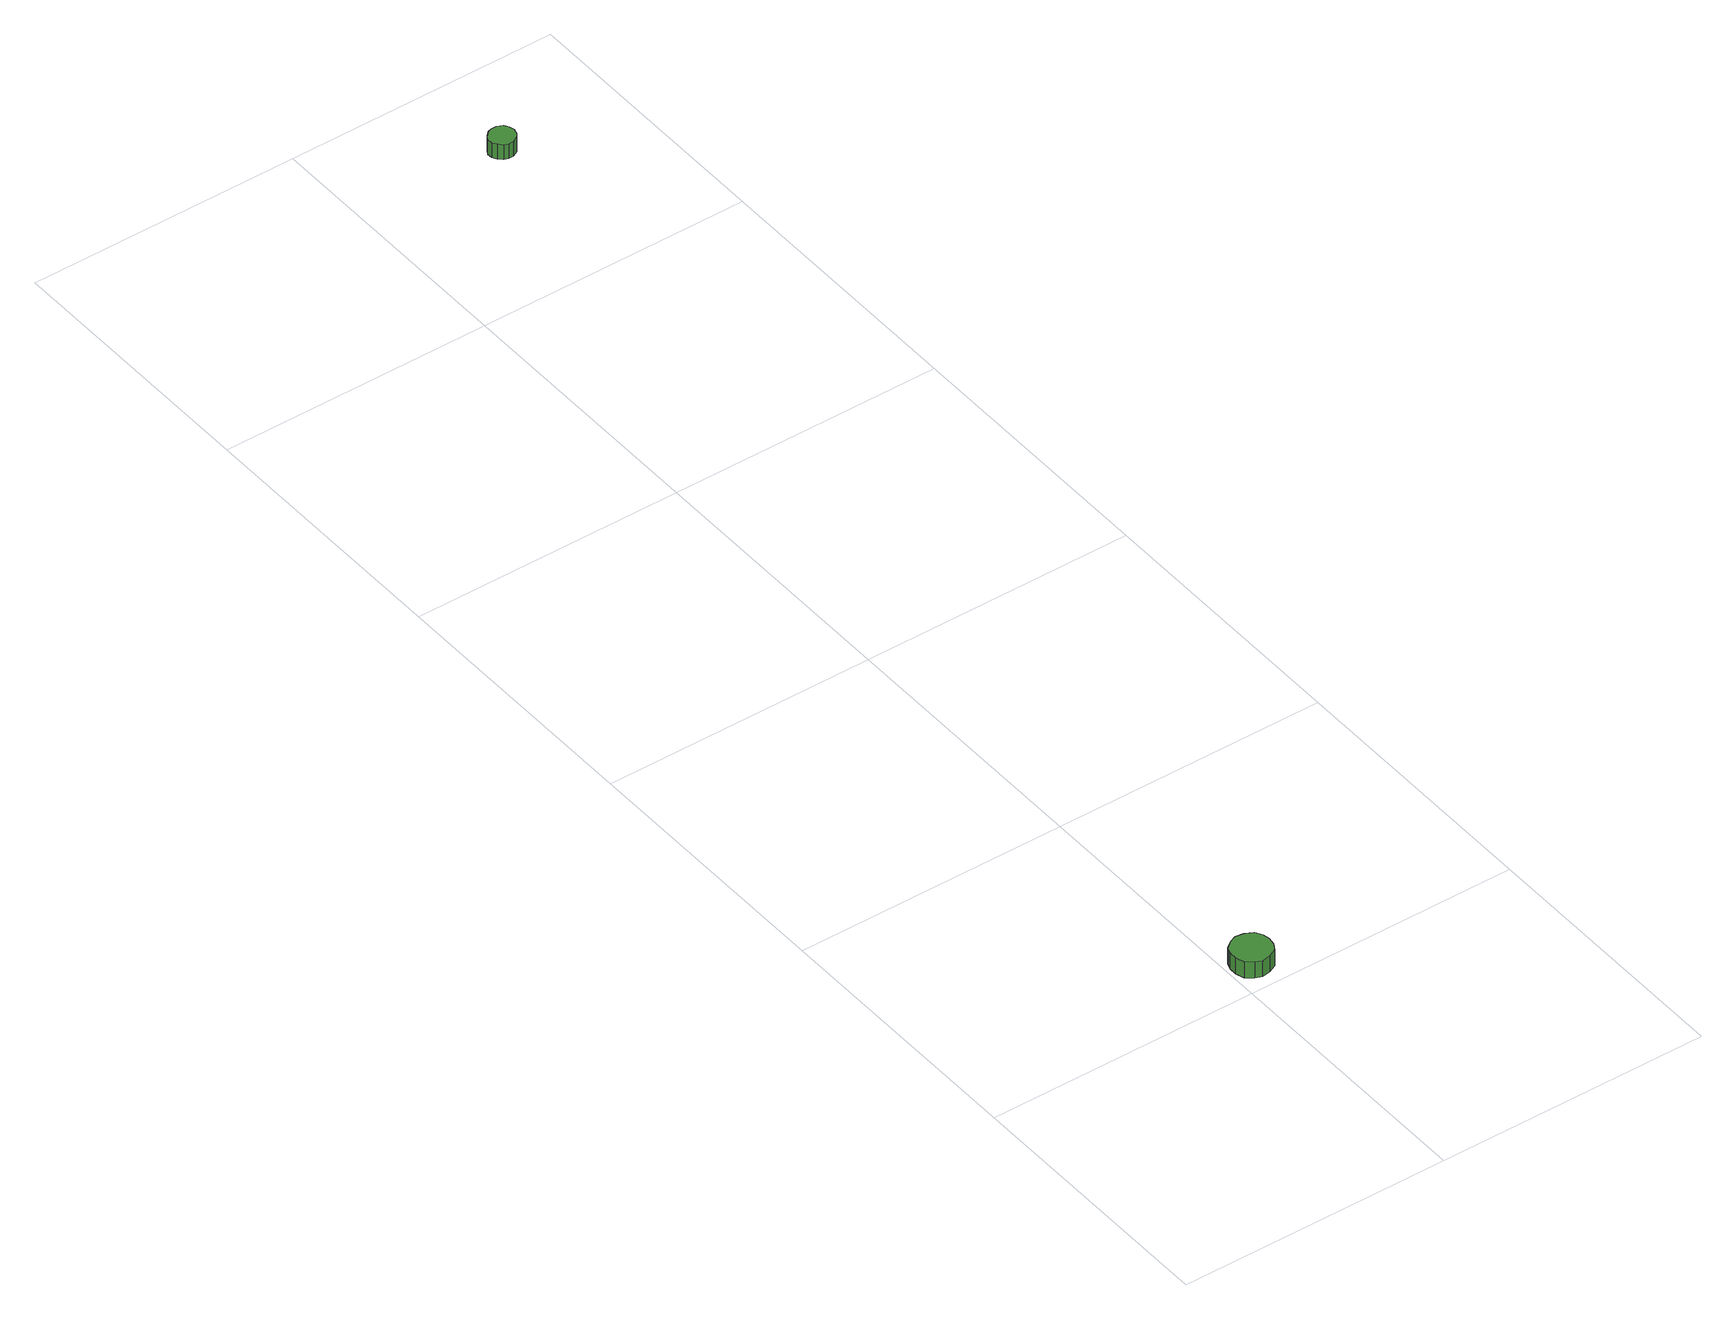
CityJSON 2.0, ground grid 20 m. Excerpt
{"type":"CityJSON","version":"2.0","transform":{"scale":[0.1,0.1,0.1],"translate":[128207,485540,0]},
"CityObjects":{
"tree1":{"type":"SolitaryVegetationObject","attributes":{"function":"something"},"geometry":[{"type":"MultiSurface","lod":"1","boundaries":[[[0,1,2,3,4,5,6,7,8,9,10,11,12,13,14]],[[15,16,17,18,19,20,21,22,23,24,25,26,27,28,29]],[[0,29,28,1]],[[1,28,27,2]],[[2,27,26,3]],[[3,26,25,4]],[[4,25,24,5]],[[5,24,23,6]],[[6,23,22,7]],[[7,22,21,8]],[[8,21,20,9]],[[9,20,19,10]],[[10,19,18,11]],[[11,18,17,12]],[[12,17,16,13]],[[13,16,15,14]],[[14,15,29,0]]]}]},
"tree2":{"type":"SolitaryVegetationObject","attributes":{"function":"something"},"geometry":[{"type":"MultiSurface","lod":"1","boundaries":[[[30,31,32,33,34,35,36,37,38,39,40,41,42,43,44]],[[45,46,47,48,49,50,51,52,53,54,55,56,57,58,59]],[[30,59,58,31]],[[31,58,57,32]],[[32,57,56,33]],[[33,56,55,34]],[[34,55,54,35]],[[35,54,53,36]],[[36,53,52,37]],[[37,52,51,38]],[[38,51,50,39]],[[39,50,49,40]],[[40,49,48,41]],[[41,48,47,42]],[[42,47,46,43]],[[43,46,45,44]],[[44,45,59,30]]]}]}
},
"vertices":[
[30,22,18],[29,27,18],[26,32,18],[20,35,18],[14,36,18],[9,34,18],[4,30,18],[2,25,18],[2,19,18],[4,13,18],[9,9,18],[14,7,18],[20,8,18],[26,11,18],[29,16,18],[29,16,5],[26,11,5],[20,8,5],[14,7,5],[9,9,5],[4,13,5],[2,19,5],[2,25,5],[4,30,5],[9,34,5],[14,36,5],[20,35,5],[26,32,5],[29,27,5],[30,22,5],
[119,929,15],[118,933,15],[116,936,15],[112,938,15],[108,938,15],[105,937,15],[102,934,15],[100,931,15],[100,927,15],[102,924,15],[105,921,15],[108,920,15],[112,920,15],[116,922,15],[118,925,15],[118,925,3],[116,922,3],[112,920,3],[108,920,3],[105,921,3],[102,924,3],[100,927,3],[100,931,3],[102,934,3],[105,937,3],[108,938,3],[112,938,3],[116,936,3],[118,933,3],[119,929,3]
]}
